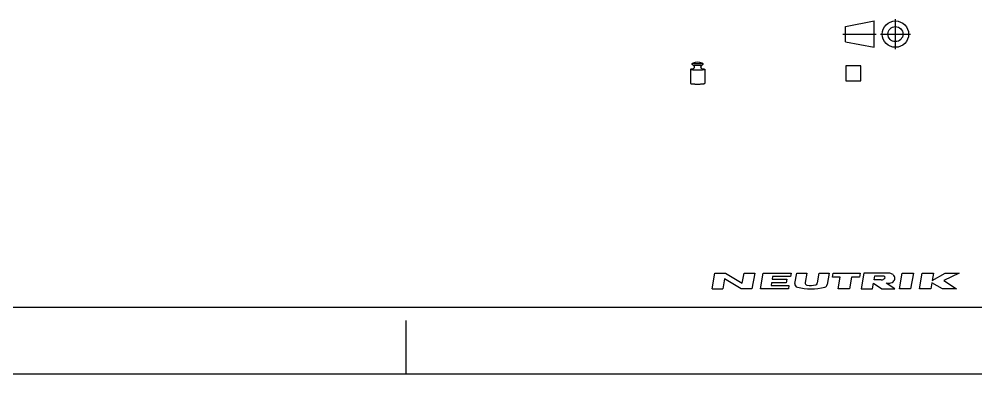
# Model space of a CAD drawing. Header units: millimetres. Extents: x 0 to 420, y 0 to 297.
# Drawn here: x 172.1 to 315.2, y 0 to 53.1 of the extents above; entities that cross this region are included whole.
import ezdxf

# ---------------------------------------------------------------- set-up
doc = ezdxf.new("R2010")
doc.units = ezdxf.units.MM
doc.header["$LTSCALE"] = 23.1
doc.linetypes.add('CENTER', pattern=[0.6, 0.375, -0.075, 0.075, -0.075])
doc.layers.get('0').update_dxf_attribs({"linetype": 'CONTINUOUS'})
doc.layers.add('DEFAULT_1', color=7, linetype='CENTER')

# ---------------------------------------------------------------- blocks, each defined once
blk = doc.blocks.new('PROJEKTION_BL0', base_point=(300.39, 50.86))
at = {"color": 2, "linetype": 'CONTINUOUS'}
for p, q in [((295.75, 51.98), (300.04, 52.83)), ((295.75, 49.73), (295.75, 51.98)), ((300.04, 48.89), (300.04, 52.83)), ((303.2, 50.86), (303.2, 50.88)), ((295.75, 49.73), (300.04, 48.89))]:
    blk.add_line(p, q, dxfattribs=at)
for radius in [1.97, 1.12]:
    blk.add_circle((303.2, 50.86), radius, dxfattribs=at)
at = {"layer": 'DEFAULT_1', "color": 2, "linetype": 'CENTER'}
for p, q in [((303.2, 48.61), (303.2, 53.11)), ((295.32, 50.88), (300.33, 50.88)), ((300.95, 50.86), (305.45, 50.86))]:
    blk.add_line(p, q, dxfattribs=at)
blk = doc.blocks.new('GEWICHT_BL1', base_point=(273.6, 45.03))
at = {"color": 2, "linetype": 'CONTINUOUS'}
for p, q in [((272.53, 45.6), (272.53, 43.48)), ((272.53, 45.6), (272.53, 43.48)), ((274.67, 45.6), (274.67, 43.48)), ((274.67, 45.6), (274.67, 43.48))]:
    blk.add_line(p, q, dxfattribs=at)
blk.add_arc((273.6, 44.88), 1.79, 67.1709, 112.8291, dxfattribs=at)
blk.add_arc((273.6, 44.88), 1.79, 67.1709, 112.8291, dxfattribs=at)
for points, knots in [([(272.8, 46.39), (272.8, 46.4), (272.8, 46.42), (272.81, 46.45), (272.83, 46.48), (272.85, 46.5), (272.88, 46.52), (272.9, 46.53), (272.91, 46.53)], [0, 0, 0, 0, 0.172551, 0.34637, 0.527524, 0.701405, 0.856385, 1, 1, 1, 1]), ([(272.91, 46.24), (272.9, 46.24), (272.88, 46.25), (272.86, 46.26), (272.84, 46.28), (272.83, 46.3), (272.81, 46.32), (272.8, 46.35), (272.8, 46.37), (272.8, 46.39)], [0, 0, 0, 0, 0.123265, 0.247747, 0.378768, 0.528333, 0.657971, 0.816011, 1, 1, 1, 1]), ([(272.89, 46.52), (272.89, 46.52), (272.91, 46.51), (272.93, 46.5), (272.98, 46.49), (273.05, 46.48), (273.12, 46.47), (273.22, 46.47), (273.32, 46.46), (273.43, 46.46), (273.54, 46.46), (273.66, 46.46), (273.77, 46.46), (273.88, 46.46), (273.99, 46.47), (274.08, 46.47), (274.16, 46.48), (274.22, 46.49), (274.27, 46.5), (274.3, 46.51), (274.31, 46.52), (274.31, 46.52)], [0, 0, 0, 0, 0.009783, 0.030976, 0.064407, 0.10945, 0.164983, 0.229548, 0.301419, 0.37866, 0.459185, 0.540815, 0.62134, 0.698581, 0.770452, 0.835017, 0.89055, 0.935593, 0.969024, 0.990217, 1, 1, 1, 1]), ([(272.89, 46.52), (272.89, 46.52), (272.91, 46.51), (272.93, 46.5), (272.98, 46.49), (273.05, 46.48), (273.12, 46.47), (273.22, 46.47), (273.32, 46.46), (273.43, 46.46), (273.54, 46.46), (273.66, 46.46), (273.77, 46.46), (273.88, 46.46), (273.99, 46.47), (274.08, 46.47), (274.16, 46.48), (274.22, 46.49), (274.27, 46.5), (274.3, 46.51), (274.31, 46.52), (274.31, 46.52)], [0, 0, 0, 0, 0.009783, 0.030976, 0.064407, 0.10945, 0.164983, 0.229548, 0.301419, 0.37866, 0.459185, 0.540815, 0.62134, 0.698581, 0.770452, 0.835017, 0.89055, 0.935593, 0.969024, 0.990217, 1, 1, 1, 1]), ([(272.89, 46.25), (272.89, 46.24), (272.91, 46.24), (272.93, 46.23), (272.98, 46.22), (273.05, 46.21), (273.12, 46.2), (273.22, 46.2), (273.32, 46.19), (273.43, 46.19), (273.54, 46.19), (273.66, 46.19), (273.77, 46.19), (273.88, 46.19), (273.99, 46.2), (274.08, 46.2), (274.16, 46.21), (274.22, 46.22), (274.27, 46.23), (274.3, 46.24), (274.31, 46.24), (274.31, 46.25)], [0, 0, 0, 0, 0.009783, 0.030976, 0.064407, 0.10945, 0.164983, 0.229548, 0.301419, 0.37866, 0.459185, 0.540815, 0.62134, 0.698581, 0.770452, 0.835017, 0.89055, 0.935593, 0.969024, 0.990217, 1, 1, 1, 1]), ([(272.89, 46.25), (272.89, 46.24), (272.91, 46.24), (272.93, 46.23), (272.98, 46.22), (273.05, 46.21), (273.12, 46.2), (273.22, 46.2), (273.32, 46.19), (273.43, 46.19), (273.54, 46.19), (273.66, 46.19), (273.77, 46.19), (273.88, 46.19), (273.99, 46.2), (274.08, 46.2), (274.16, 46.21), (274.22, 46.22), (274.27, 46.23), (274.3, 46.24), (274.31, 46.24), (274.31, 46.25)], [0, 0, 0, 0, 0.009783, 0.030976, 0.064407, 0.10945, 0.164983, 0.229548, 0.301419, 0.37866, 0.459185, 0.540815, 0.62134, 0.698581, 0.770452, 0.835017, 0.89055, 0.935593, 0.969024, 0.990217, 1, 1, 1, 1]), ([(272.91, 46.24), (272.91, 46.23), (272.92, 46.23), (272.94, 46.22), (272.96, 46.2), (272.99, 46.18), (273.01, 46.16), (273.04, 46.13), (273.06, 46.09), (273.08, 46.05), (273.09, 46), (273.09, 45.96), (273.09, 45.94)], [0, 0, 0, 0, 0.045361, 0.112295, 0.180271, 0.257273, 0.364787, 0.479979, 0.577079, 0.698506, 0.840696, 1, 1, 1, 1]), ([(273.09, 45.94), (273.09, 45.92), (273.09, 45.87), (273.07, 45.81), (273.04, 45.76), (273, 45.71), (272.98, 45.69), (272.96, 45.68)], [0, 0, 0, 0, 0.218309, 0.438981, 0.633103, 0.850836, 1, 1, 1, 1]), ([(274.11, 45.94), (274.11, 45.96), (274.11, 46.01), (274.13, 46.07), (274.16, 46.12), (274.2, 46.17), (274.24, 46.2), (274.27, 46.22), (274.29, 46.23), (274.3, 46.24)], [0, 0, 0, 0, 0.176468, 0.35499, 0.511876, 0.688237, 0.821819, 0.930303, 1, 1, 1, 1]), ([(274.11, 45.94), (274.11, 45.96), (274.11, 46.01), (274.13, 46.07), (274.16, 46.12), (274.2, 46.17), (274.24, 46.2), (274.27, 46.22), (274.29, 46.23), (274.3, 46.24)], [0, 0, 0, 0, 0.176468, 0.35499, 0.511876, 0.688237, 0.821819, 0.930303, 1, 1, 1, 1]), ([(274.24, 45.68), (274.23, 45.68), (274.22, 45.69), (274.2, 45.71), (274.17, 45.74), (274.15, 45.78), (274.13, 45.83), (274.11, 45.88), (274.11, 45.92), (274.11, 45.94)], [0, 0, 0, 0, 0.032962, 0.154013, 0.318, 0.444948, 0.601178, 0.787951, 1, 1, 1, 1]), ([(274.3, 46.53), (274.3, 46.53), (274.32, 46.52), (274.34, 46.51), (274.36, 46.49), (274.37, 46.47), (274.39, 46.45), (274.4, 46.42), (274.4, 46.4), (274.4, 46.39)], [0, 0, 0, 0, 0.123265, 0.247747, 0.378768, 0.528333, 0.657971, 0.816011, 1, 1, 1, 1]), ([(274.3, 46.53), (274.3, 46.53), (274.32, 46.52), (274.34, 46.51), (274.36, 46.49), (274.37, 46.47), (274.39, 46.45), (274.4, 46.42), (274.4, 46.4), (274.4, 46.39)], [0, 0, 0, 0, 0.123265, 0.247747, 0.378768, 0.528333, 0.657971, 0.816011, 1, 1, 1, 1]), ([(274.4, 46.39), (274.4, 46.37), (274.4, 46.35), (274.39, 46.32), (274.37, 46.29), (274.35, 46.27), (274.32, 46.25), (274.3, 46.24), (274.3, 46.24)], [0, 0, 0, 0, 0.172551, 0.34637, 0.527524, 0.701405, 0.856385, 1, 1, 1, 1]), ([(274.4, 46.39), (274.4, 46.37), (274.4, 46.35), (274.39, 46.32), (274.37, 46.29), (274.35, 46.27), (274.32, 46.25), (274.3, 46.24), (274.3, 46.24)], [0, 0, 0, 0, 0.172551, 0.34637, 0.527524, 0.701405, 0.856385, 1, 1, 1, 1]), ([(272.53, 45.6), (272.53, 45.61), (272.55, 45.62), (272.59, 45.63), (272.65, 45.65), (272.73, 45.66), (272.82, 45.67), (272.91, 45.68), (272.96, 45.68), (272.96, 45.68)], [0, 0, 0, 0, 0.041262, 0.127008, 0.261729, 0.44376, 0.669543, 0.934292, 1, 1, 1, 1]), ([(272.53, 45.6), (272.53, 45.6), (272.55, 45.59), (272.59, 45.58), (272.65, 45.56), (272.73, 45.55), (272.82, 45.54), (272.94, 45.53), (273.07, 45.52), (273.21, 45.52), (273.37, 45.51), (273.52, 45.51), (273.68, 45.51), (273.84, 45.51), (273.99, 45.52), (274.13, 45.52), (274.26, 45.53), (274.38, 45.54), (274.48, 45.55), (274.55, 45.56), (274.61, 45.58), (274.65, 45.59), (274.67, 45.6), (274.67, 45.6)], [0, 0, 0, 0, 0.008466, 0.026059, 0.0537, 0.091047, 0.137372, 0.191691, 0.252824, 0.319427, 0.39003, 0.463071, 0.536929, 0.60997, 0.680573, 0.747176, 0.808309, 0.862628, 0.908953, 0.9463, 0.973941, 0.991534, 1, 1, 1, 1]), ([(272.53, 45.6), (272.53, 45.6), (272.55, 45.59), (272.59, 45.58), (272.65, 45.56), (272.73, 45.55), (272.82, 45.54), (272.94, 45.53), (273.07, 45.52), (273.21, 45.52), (273.37, 45.51), (273.52, 45.51), (273.68, 45.51), (273.84, 45.51), (273.99, 45.52), (274.13, 45.52), (274.26, 45.53), (274.38, 45.54), (274.48, 45.55), (274.55, 45.56), (274.61, 45.58), (274.65, 45.59), (274.67, 45.6), (274.67, 45.6)], [0, 0, 0, 0, 0.008466, 0.026059, 0.0537, 0.091047, 0.137372, 0.191691, 0.252824, 0.319427, 0.39003, 0.463071, 0.536929, 0.60997, 0.680573, 0.747176, 0.808309, 0.862628, 0.908953, 0.9463, 0.973941, 0.991534, 1, 1, 1, 1]), ([(274.24, 45.68), (274.25, 45.68), (274.3, 45.68), (274.38, 45.67), (274.48, 45.66), (274.55, 45.65), (274.61, 45.63), (274.65, 45.62), (274.67, 45.61), (274.67, 45.6)], [0, 0, 0, 0, 0.065687, 0.330442, 0.55623, 0.738265, 0.872989, 0.958737, 1, 1, 1, 1]), ([(272.53, 43.48), (272.53, 43.47), (272.55, 43.46), (272.59, 43.45), (272.65, 43.44), (272.73, 43.43), (272.82, 43.42), (272.94, 43.41), (273.07, 43.4), (273.21, 43.39), (273.37, 43.39), (273.52, 43.39), (273.68, 43.39), (273.84, 43.39), (273.99, 43.39), (274.13, 43.4), (274.26, 43.41), (274.38, 43.42), (274.48, 43.43), (274.55, 43.44), (274.61, 43.45), (274.65, 43.46), (274.67, 43.47), (274.67, 43.48)], [0, 0, 0, 0, 0.008466, 0.026059, 0.0537, 0.091047, 0.137372, 0.191691, 0.252824, 0.319427, 0.39003, 0.463071, 0.536929, 0.60997, 0.680573, 0.747176, 0.808309, 0.862628, 0.908953, 0.9463, 0.973941, 0.991534, 1, 1, 1, 1]), ([(272.53, 43.48), (272.53, 43.47), (272.55, 43.46), (272.59, 43.45), (272.65, 43.44), (272.73, 43.43), (272.82, 43.42), (272.94, 43.41), (273.07, 43.4), (273.21, 43.39), (273.37, 43.39), (273.52, 43.39), (273.68, 43.39), (273.84, 43.39), (273.99, 43.39), (274.13, 43.4), (274.26, 43.41), (274.38, 43.42), (274.48, 43.43), (274.55, 43.44), (274.61, 43.45), (274.65, 43.46), (274.67, 43.47), (274.67, 43.48)], [0, 0, 0, 0, 0.008466, 0.026059, 0.0537, 0.091047, 0.137372, 0.191691, 0.252824, 0.319427, 0.39003, 0.463071, 0.536929, 0.60997, 0.680573, 0.747176, 0.808309, 0.862628, 0.908953, 0.9463, 0.973941, 0.991534, 1, 1, 1, 1])]:
    blk.add_open_spline(points, degree=3, knots=knots, dxfattribs=at)
blk = doc.blocks.new('OBERFLÄCHE_BL2', base_point=(296.88, 44.98))
at = {"color": 2, "linetype": 'CONTINUOUS'}
for p, q in [((298.01, 46.1), (295.76, 46.1)), ((295.76, 46.1), (295.76, 43.85)), ((298.01, 43.85), (298.01, 46.1)), ((295.76, 43.85), (298.01, 43.85))]:
    blk.add_line(p, q, dxfattribs=at)
blk = doc.blocks.new('NEUTRIK_BL4', base_point=(294.26, 13.91))
at = {"color": 2, "linetype": 'CONTINUOUS'}
for p, q in [((275.78, 12.73), (276.19, 15.08)), ((276.19, 15.08), (277.79, 15.08)), ((277.79, 15.08), (280.29, 13.57)), ((280.29, 13.57), (280.55, 15.08)), ((280.55, 15.08), (282.14, 15.08)), ((282.14, 15.08), (281.73, 12.73)), ((282.99, 12.73), (283.4, 15.08)), ((283.4, 15.08), (287.59, 15.08)), ((284.82, 14.58), (284.75, 14.16)), ((287.51, 14.58), (284.82, 14.58)), ((287.59, 15.08), (287.51, 14.58)), ((288.16, 13.55), (288.43, 15.08)), ((288.43, 15.08), (289.94, 15.08)), ((289.94, 15.08), (289.7, 13.69)), ((291.53, 13.61), (291.79, 15.08)), ((291.79, 15.08), (293.29, 15.08)), ((293.29, 15.08), (293, 13.4)), ((293.78, 14.49), (293.88, 15.08)), ((294.95, 14.49), (293.78, 14.49)), ((293.88, 15.08), (297.91, 15.08)), ((294.64, 12.73), (294.95, 14.49)), ((296.63, 14.49), (296.32, 12.73)), ((297.8, 14.49), (296.63, 14.49)), ((297.91, 15.08), (297.8, 14.49)), ((298.49, 15.08), (298.08, 12.73)), ((301.59, 15.08), (298.49, 15.08)), ((299.99, 14.07), (300.1, 14.66)), ((300.1, 14.66), (301.35, 14.66)), ((303.78, 12.73), (304.19, 15.08)), ((304.19, 15.08), (305.87, 15.08)), ((305.87, 15.08), (305.46, 12.73)), ((306.8, 12.73), (307.21, 15.08)), ((307.21, 15.08), (308.89, 15.08)), ((308.89, 15.08), (308.7, 13.99)), ((308.7, 13.99), (310.63, 15.08)), ((312.74, 15.08), (310.44, 13.99)), ((310.63, 15.08), (312.74, 15.08)), ((277.64, 14.24), (277.37, 12.73)), ((280.14, 12.73), (277.64, 14.24)), ((284.66, 13.65), (284.59, 13.24)), ((284.59, 13.24), (287.27, 13.24)), ((286.84, 13.65), (284.66, 13.65)), ((284.75, 14.16), (286.93, 14.16)), ((286.93, 14.16), (286.84, 13.65)), ((287.27, 13.24), (287.18, 12.73)), ((299.76, 12.73), (299.9, 13.57)), ((299.9, 13.57), (301.18, 12.73)), ((301.05, 14.07), (299.99, 14.07)), ((303.11, 12.73), (301.83, 13.57)), ((308.64, 13.65), (308.47, 12.73)), ((310.23, 12.73), (308.64, 13.65)), ((310.44, 13.99), (312.33, 12.73)), ((275.78, 12.73), (277.37, 12.73)), ((281.73, 12.73), (280.14, 12.73)), ((287.18, 12.73), (282.99, 12.73)), ((296.32, 12.73), (294.64, 12.73)), ((298.08, 12.73), (299.76, 12.73)), ((301.18, 12.73), (303.11, 12.73)), ((305.46, 12.73), (303.78, 12.73)), ((308.47, 12.73), (306.8, 12.73)), ((312.33, 12.73), (310.23, 12.73))]:
    blk.add_line(p, q, dxfattribs=at)
for centre, radius, start, end in [((301.31, 14.14), 0.523, 74.2118, 85.3455), ((301.36, 14.31), 0.342, 49.806, 74.2116), ((301.31, 14.5), 0.342, 315.7884, 340.194), ((301.47, 14.44), 0.171, 340.194, 49.8059), ((301.76, 2.9), 12.18, 88.0677, 90.7734), ((302.13, 13.76), 1.32, 72.668, 88.2637), ((302.22, 14.04), 1.03, 53.0047, 72.668), ((302.35, 14.21), 0.804, 28.8009, 53.0047), ((302.55, 14.32), 0.572, 331.1991, 28.8008), ((288.66, 13.46), 0.503, 170, 256.2209), ((290.53, 21.12), 8.38, 256.2209, 284.4613), ((290.03, 13.63), 0.335, 170, 257.3877), ((290.54, 15.92), 2.68, 257.3877, 286.2627), ((291.2, 13.66), 0.335, 286.2628, 350), ((292.5, 13.48), 0.503, 284.4613, 350), ((301.05, 14.85), 0.778, 270.1988, 285.1919), ((301.05, 14.85), 0.777, 285, 298.8638), ((301.18, 14.63), 0.523, 298.8638, 315.7883), ((300.43, 131.43), 117.86, 270.6818, 270.836), ((302.13, 14.89), 1.32, 270.814, 287.332), ((302.22, 14.61), 1.03, 287.332, 306.9953), ((302.35, 14.44), 0.804, 306.9953, 331.1991)]:
    blk.add_arc(centre, radius, start, end, dxfattribs=at)

msp = doc.modelspace()

# ---------------------------------------------------------------- linework, layer by layer
at = {"color": 7, "linetype": 'CONTINUOUS'}
for p, q in [((12.5, 10), (410, 10)), ((230, 0), (230, 8)), ((0, 0), (420, 0))]:
    msp.add_line(p, q, dxfattribs=at)

# ---------------------------------------------------------------- block references
at = {"color": 2, "linetype": 'CONTINUOUS'}
for name, p in [('PROJEKTION_BL0', (300.3861, 50.8581)), ('GEWICHT_BL1', (273.6009, 45.0304)), ('OBERFLÄCHE_BL2', (296.8835, 44.9777)), ('NEUTRIK_BL4', (294.2614, 13.9058))]:
    msp.add_blockref(name, p, dxfattribs=at)

doc.saveas('drawing.dxf')
